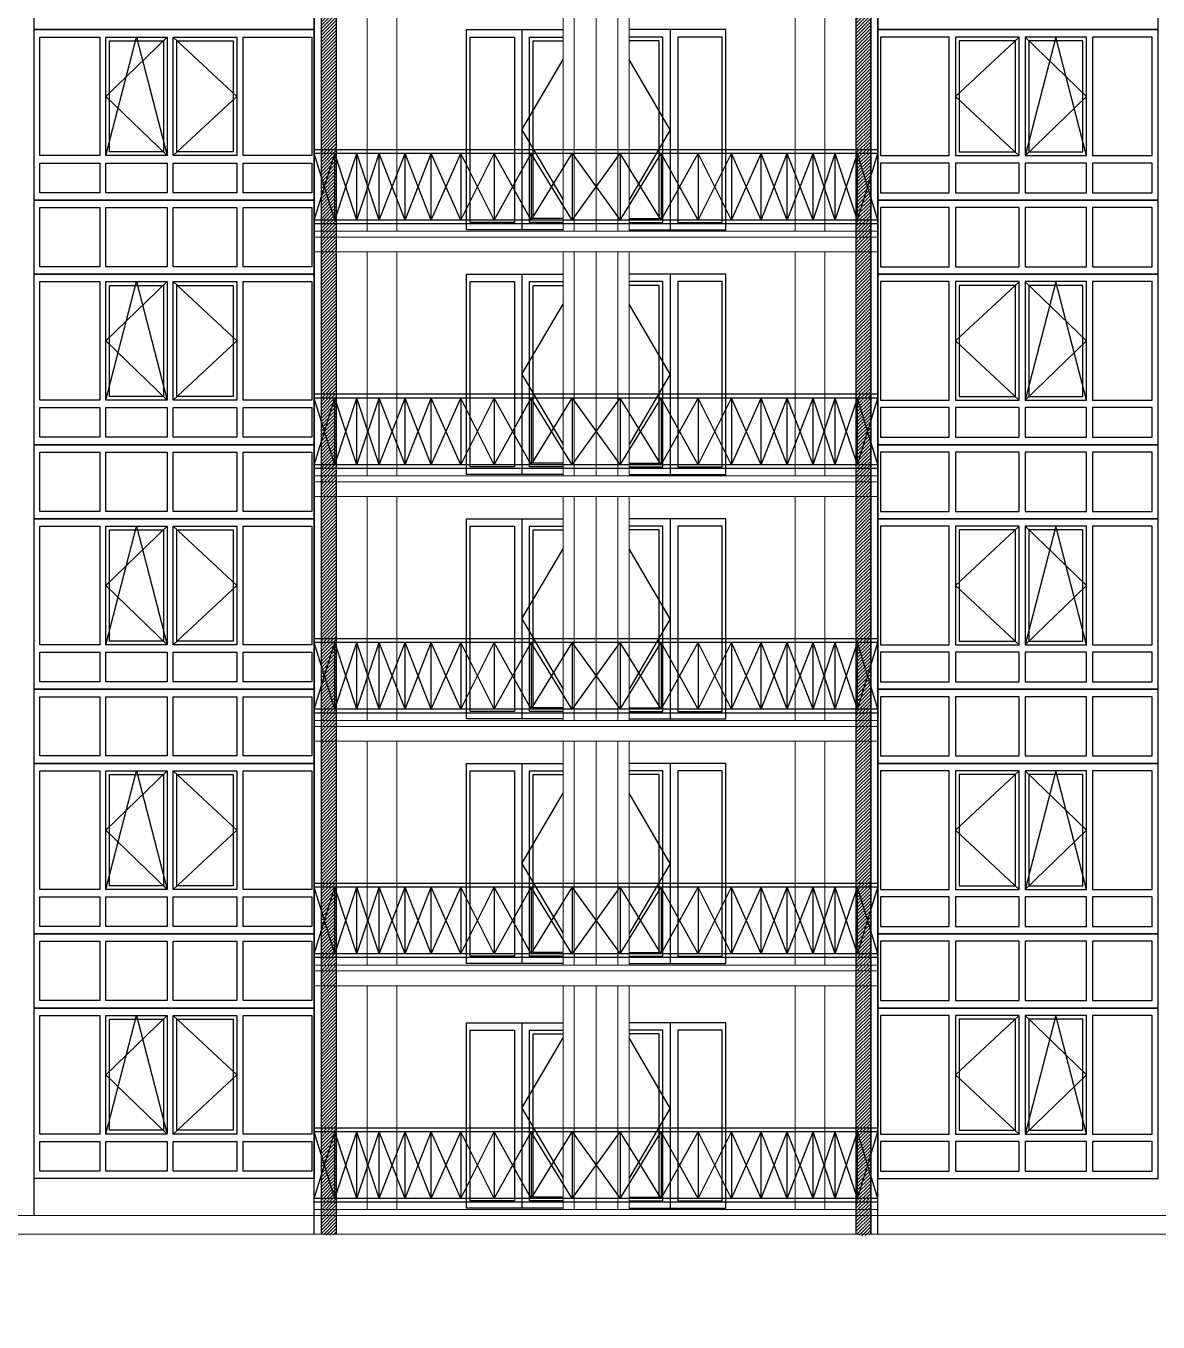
# Model space of a CAD drawing. Header units: inches. Extents: x -634 to 3638, y -6930911 to 5552.
# Drawn here: x 1450.12 to 1466.06, y 3473.35 to 3491.61 of the extents above; entities that cross this region are included whole.
import ezdxf

# ---------------------------------------------------------------- set-up
doc = ezdxf.new("R2010")
doc.units = ezdxf.units.IN
doc.header["$MEASUREMENT"] = 0
doc.linetypes.add('DASHED2', pattern=[9.525, 6.35, -3.175])
doc.layers.add('ELEV', color=134, linetype='Continuous', lineweight=18)
doc.layers.add('WALL_1', color=11, linetype='Continuous', lineweight=15)
for name, color, linetype in [('OGRAJDENIYE', 255, 'Continuous'), ('Okno', 150, 'Continuous'), ('WALL', 243, 'Continuous')]:
    doc.layers.add(name, color=color, linetype=linetype)
pattern_1 = [(45, (1262.311104, 3366.587935), (-0.02343928418428, 0.02343928418428), [])]

msp = doc.modelspace()

# ---------------------------------------------------------------- hatches: boundary and pattern name
at = {"layer": 'ELEV', "linetype": 'Continuous'}
h = msp.add_hatch(dxfattribs=at)
h.set_pattern_fill('ANSI31', color=256, scale=0.01044, style=0)
h.set_pattern_definition(pattern_1)
edge = h.paths.add_edge_path()
edge.add_ellipse((1445.78234, 3471.96182), major_axis=(0, 6932302.83262), ratio=0.00000001506, start_angle=89.999976115149, end_angle=270.000023884851)
edge.add_line((1445.67794, 3474.85168), (1445.67794, 3528.48347))
edge.add_line((1445.67794, 3528.48347), (1445.88675, 3528.48347))
edge.add_line((1445.88675, 3528.48347), (1445.88675, 3474.85168))
h = msp.add_hatch(dxfattribs=at)
h.set_pattern_fill('ANSI31', color=256, scale=0.01044, style=0)
h.set_pattern_definition(pattern_1)
edge = h.paths.add_edge_path()
edge.add_ellipse((1454.38921, 3474.80478), major_axis=(0.27352, 0.00612), ratio=0.84659297, start_angle=246.050103, end_angle=290.92148)
edge.add_line((1454.28291, 3474.59067), (1454.28291, 3527.18085))
edge.add_line((1454.28291, 3527.18085), (1454.49172, 3527.18095))
edge.add_line((1454.49172, 3527.18095), (1454.49172, 3474.59067))
h = msp.add_hatch(dxfattribs=at)
h.set_pattern_fill('ANSI31', color=256, scale=0.01044, style=0)
h.set_pattern_definition(pattern_1)
edge = h.paths.add_edge_path()
edge.add_ellipse((1461.91572, 3474.87888), major_axis=(0.01055, 0.31162), ratio=0.87808775, start_angle=159.289199, end_angle=204.115432)
edge.add_line((1461.80908, 3474.59067), (1461.80908, 3527.18095))
edge.add_line((1461.80908, 3527.18095), (1462.01789, 3527.18085))
edge.add_line((1462.01789, 3527.18085), (1462.01789, 3474.59067))

# ---------------------------------------------------------------- linework, layer by layer
at = {"layer": 'ELEV', "linetype": 'Continuous', "const_width": 0.02088, "flags": 128}
for points in [[(1454.49172, 3527.38976), (1454.49172, 3474.59067)], [(1461.80908, 3527.38976), (1461.80908, 3474.59067)]]:
    msp.add_lwpolyline(points, dxfattribs=at)
at = {"layer": 'ELEV', "linetype": 'Continuous', "flags": 128}
for points in [[(1454.28291, 3527.18085, 0.02088, 0.02088, 0), (1454.28291, 3474.59067, 0.02088, 0.02088, 0)], [(1462.01789, 3527.18085, 0.02088, 0.02088, 0), (1462.01789, 3474.59067, 0.02088, 0.02088, 0)]]:
    msp.add_lwpolyline(points, format="xyseb", dxfattribs=at)
at = {"layer": 'OGRAJDENIYE', "color": 7, "linetype": 'Continuous'}
for p, q in [((1462.11802, 3489.86493), (1454.18281, 3489.86493)), ((1462.11802, 3489.81272), (1454.18281, 3489.81272)), ((1454.47019, 3488.87309), (1454.18281, 3489.81272)), ((1454.18281, 3488.87309), (1454.47019, 3489.81272)), ((1454.7834, 3488.87309), (1454.47019, 3489.81272)), ((1454.47019, 3488.87309), (1454.7834, 3489.81272)), ((1454.47019, 3488.87309), (1454.47019, 3489.81272)), ((1455.09661, 3488.87309), (1454.7834, 3489.81272)), ((1454.7834, 3488.87309), (1455.09661, 3489.81272)), ((1454.7834, 3488.87309), (1454.7834, 3489.81272)), ((1455.46203, 3488.87309), (1455.09661, 3489.81272)), ((1455.09661, 3488.87309), (1455.46203, 3489.81272)), ((1455.09661, 3488.87309), (1455.09661, 3489.81272)), ((1455.82744, 3488.87309), (1455.46203, 3489.81272)), ((1455.46203, 3488.87309), (1455.82744, 3489.81272)), ((1455.46203, 3488.87309), (1455.46203, 3489.81272)), ((1456.24505, 3488.87309), (1455.82744, 3489.81272)), ((1455.82744, 3488.87309), (1456.24505, 3489.81272)), ((1455.82744, 3488.87309), (1455.82744, 3489.81272)), ((1456.71487, 3488.87309), (1456.24505, 3489.81272)), ((1456.24505, 3488.87309), (1456.71487, 3489.81272)), ((1456.24505, 3489.81272), (1456.24505, 3488.87309)), ((1457.23689, 3488.87309), (1456.71487, 3489.81272)), ((1456.71487, 3488.87309), (1457.23689, 3489.81272)), ((1456.71487, 3489.81272), (1456.71487, 3488.87309)), ((1457.23689, 3489.81272), (1457.23689, 3488.87309)), ((1457.81111, 3488.871), (1457.23689, 3489.81272)), ((1457.23689, 3488.87309), (1457.81111, 3489.81064)), ((1457.81111, 3488.871), (1458.48973, 3489.81272)), ((1457.81111, 3489.81064), (1457.81111, 3488.871)), ((1457.81111, 3489.81064), (1458.48973, 3488.87309)), ((1459.06395, 3488.87309), (1458.48973, 3489.81272)), ((1458.48973, 3488.87309), (1459.06395, 3489.81272)), ((1458.48973, 3489.81272), (1458.48973, 3488.87309)), ((1459.06395, 3489.81272), (1459.06395, 3488.87309)), ((1459.06395, 3488.87309), (1459.58597, 3489.81272)), ((1459.58597, 3488.87309), (1459.06395, 3489.81272)), ((1459.58597, 3489.81272), (1459.58597, 3488.87309)), ((1459.58597, 3488.87309), (1460.05579, 3489.81272)), ((1460.05579, 3488.87309), (1459.58597, 3489.81272)), ((1460.05579, 3488.87309), (1460.4734, 3489.81272)), ((1460.4734, 3488.87309), (1460.05579, 3489.81272)), ((1460.05579, 3489.81272), (1460.05579, 3488.87309)), ((1460.4734, 3488.87309), (1460.4734, 3489.81272)), ((1460.4734, 3488.87309), (1460.83881, 3489.81272)), ((1460.83881, 3488.87309), (1460.4734, 3489.81272)), ((1460.83881, 3488.87309), (1460.83881, 3489.81272)), ((1460.83881, 3488.87309), (1461.20423, 3489.81272)), ((1461.20423, 3488.87309), (1460.83881, 3489.81272)), ((1461.20423, 3488.87309), (1461.20423, 3489.81272)), ((1461.20423, 3488.87309), (1461.51744, 3489.81272)), ((1461.51744, 3488.87309), (1461.20423, 3489.81272)), ((1461.51744, 3488.87309), (1461.51744, 3489.81272)), ((1461.51744, 3488.87309), (1461.83065, 3489.81272)), ((1461.83065, 3488.87309), (1461.51744, 3489.81272)), ((1461.83065, 3488.87309), (1461.83065, 3489.81272)), ((1461.83065, 3488.87309), (1462.11802, 3489.81272)), ((1462.11802, 3488.87309), (1461.83065, 3489.81272)), ((1462.11802, 3488.87309), (1454.18281, 3488.87309)), ((1462.11802, 3488.82089), (1454.18281, 3488.82089)), ((1462.11802, 3486.41961), (1454.18281, 3486.41961)), ((1462.11802, 3486.3674), (1454.18281, 3486.3674)), ((1454.47019, 3485.42777), (1454.18281, 3486.3674)), ((1454.18281, 3485.42777), (1454.47019, 3486.3674)), ((1454.7834, 3485.42777), (1454.47019, 3486.3674)), ((1454.47019, 3485.42777), (1454.7834, 3486.3674)), ((1454.47019, 3485.42777), (1454.47019, 3486.3674)), ((1455.09661, 3485.42777), (1454.7834, 3486.3674)), ((1454.7834, 3485.42777), (1455.09661, 3486.3674)), ((1454.7834, 3485.42777), (1454.7834, 3486.3674)), ((1455.46203, 3485.42777), (1455.09661, 3486.3674)), ((1455.09661, 3485.42777), (1455.46203, 3486.3674)), ((1455.09661, 3485.42777), (1455.09661, 3486.3674)), ((1455.82744, 3485.42777), (1455.46203, 3486.3674)), ((1455.46203, 3485.42777), (1455.82744, 3486.3674)), ((1455.46203, 3485.42777), (1455.46203, 3486.3674)), ((1456.24505, 3485.42777), (1455.82744, 3486.3674)), ((1455.82744, 3485.42777), (1456.24505, 3486.3674)), ((1455.82744, 3485.42777), (1455.82744, 3486.3674)), ((1456.71487, 3485.42777), (1456.24505, 3486.3674)), ((1456.24505, 3485.42777), (1456.71487, 3486.3674)), ((1456.24505, 3486.3674), (1456.24505, 3485.42777)), ((1457.23689, 3485.42777), (1456.71487, 3486.3674)), ((1456.71487, 3485.42777), (1457.23689, 3486.3674)), ((1456.71487, 3486.3674), (1456.71487, 3485.42777)), ((1457.23689, 3486.3674), (1457.23689, 3485.42777)), ((1457.81111, 3485.42568), (1457.23689, 3486.3674)), ((1457.23689, 3485.42777), (1457.81111, 3486.36532)), ((1457.81111, 3485.42568), (1458.48973, 3486.3674)), ((1457.81111, 3486.36532), (1457.81111, 3485.42568)), ((1457.81111, 3486.36532), (1458.48973, 3485.42777)), ((1459.06395, 3485.42777), (1458.48973, 3486.3674)), ((1458.48973, 3485.42777), (1459.06395, 3486.3674)), ((1458.48973, 3486.3674), (1458.48973, 3485.42777)), ((1459.06395, 3486.3674), (1459.06395, 3485.42777)), ((1459.06395, 3485.42777), (1459.58597, 3486.3674)), ((1459.58597, 3485.42777), (1459.06395, 3486.3674)), ((1459.58597, 3486.3674), (1459.58597, 3485.42777)), ((1459.58597, 3485.42777), (1460.05579, 3486.3674)), ((1460.05579, 3485.42777), (1459.58597, 3486.3674)), ((1460.05579, 3485.42777), (1460.4734, 3486.3674)), ((1460.4734, 3485.42777), (1460.05579, 3486.3674)), ((1460.05579, 3486.3674), (1460.05579, 3485.42777)), ((1460.4734, 3485.42777), (1460.4734, 3486.3674)), ((1460.4734, 3485.42777), (1460.83881, 3486.3674)), ((1460.83881, 3485.42777), (1460.4734, 3486.3674)), ((1460.83881, 3485.42777), (1460.83881, 3486.3674)), ((1460.83881, 3485.42777), (1461.20423, 3486.3674)), ((1461.20423, 3485.42777), (1460.83881, 3486.3674)), ((1461.20423, 3485.42777), (1461.20423, 3486.3674)), ((1461.20423, 3485.42777), (1461.51744, 3486.3674)), ((1461.51744, 3485.42777), (1461.20423, 3486.3674)), ((1461.51744, 3485.42777), (1461.51744, 3486.3674)), ((1461.51744, 3485.42777), (1461.83065, 3486.3674)), ((1461.83065, 3485.42777), (1461.51744, 3486.3674)), ((1461.83065, 3485.42777), (1461.83065, 3486.3674)), ((1461.83065, 3485.42777), (1462.11802, 3486.3674)), ((1462.11802, 3485.42777), (1461.83065, 3486.3674)), ((1462.11802, 3485.42777), (1454.18281, 3485.42777)), ((1462.11802, 3485.37557), (1454.18281, 3485.37557)), ((1462.11802, 3482.97429), (1454.18281, 3482.97429)), ((1462.11802, 3482.92208), (1454.18281, 3482.92208)), ((1454.47019, 3481.98245), (1454.18281, 3482.92208)), ((1454.18281, 3481.98245), (1454.47019, 3482.92208)), ((1454.7834, 3481.98245), (1454.47019, 3482.92208)), ((1454.47019, 3481.98245), (1454.7834, 3482.92208)), ((1454.47019, 3481.98245), (1454.47019, 3482.92208)), ((1455.09661, 3481.98245), (1454.7834, 3482.92208)), ((1454.7834, 3481.98245), (1455.09661, 3482.92208)), ((1454.7834, 3481.98245), (1454.7834, 3482.92208)), ((1455.46203, 3481.98245), (1455.09661, 3482.92208)), ((1455.09661, 3481.98245), (1455.46203, 3482.92208)), ((1455.09661, 3481.98245), (1455.09661, 3482.92208)), ((1455.82744, 3481.98245), (1455.46203, 3482.92208)), ((1455.46203, 3481.98245), (1455.82744, 3482.92208)), ((1455.46203, 3481.98245), (1455.46203, 3482.92208)), ((1456.24505, 3481.98245), (1455.82744, 3482.92208)), ((1455.82744, 3481.98245), (1456.24505, 3482.92208)), ((1455.82744, 3481.98245), (1455.82744, 3482.92208)), ((1456.71487, 3481.98245), (1456.24505, 3482.92208)), ((1456.24505, 3481.98245), (1456.71487, 3482.92208)), ((1456.24505, 3482.92208), (1456.24505, 3481.98245)), ((1457.23689, 3481.98245), (1456.71487, 3482.92208)), ((1456.71487, 3481.98245), (1457.23689, 3482.92208)), ((1456.71487, 3482.92208), (1456.71487, 3481.98245)), ((1457.23689, 3482.92208), (1457.23689, 3481.98245)), ((1457.81111, 3481.98036), (1457.23689, 3482.92208)), ((1457.23689, 3481.98245), (1457.81111, 3482.92)), ((1457.81111, 3481.98036), (1458.48973, 3482.92208)), ((1457.81111, 3482.92), (1457.81111, 3481.98036)), ((1457.81111, 3482.92), (1458.48973, 3481.98245)), ((1459.06395, 3481.98245), (1458.48973, 3482.92208)), ((1458.48973, 3481.98245), (1459.06395, 3482.92208)), ((1458.48973, 3482.92208), (1458.48973, 3481.98245)), ((1459.06395, 3482.92208), (1459.06395, 3481.98245)), ((1459.06395, 3481.98245), (1459.58597, 3482.92208)), ((1459.58597, 3481.98245), (1459.06395, 3482.92208)), ((1459.58597, 3482.92208), (1459.58597, 3481.98245)), ((1459.58597, 3481.98245), (1460.05579, 3482.92208)), ((1460.05579, 3481.98245), (1459.58597, 3482.92208)), ((1460.05579, 3481.98245), (1460.4734, 3482.92208)), ((1460.4734, 3481.98245), (1460.05579, 3482.92208)), ((1460.05579, 3482.92208), (1460.05579, 3481.98245)), ((1460.4734, 3481.98245), (1460.4734, 3482.92208)), ((1460.4734, 3481.98245), (1460.83881, 3482.92208)), ((1460.83881, 3481.98245), (1460.4734, 3482.92208)), ((1460.83881, 3481.98245), (1460.83881, 3482.92208)), ((1460.83881, 3481.98245), (1461.20423, 3482.92208)), ((1461.20423, 3481.98245), (1460.83881, 3482.92208)), ((1461.20423, 3481.98245), (1461.20423, 3482.92208)), ((1461.20423, 3481.98245), (1461.51744, 3482.92208)), ((1461.51744, 3481.98245), (1461.20423, 3482.92208)), ((1461.51744, 3481.98245), (1461.51744, 3482.92208)), ((1461.51744, 3481.98245), (1461.83065, 3482.92208)), ((1461.83065, 3481.98245), (1461.51744, 3482.92208)), ((1461.83065, 3481.98245), (1461.83065, 3482.92208)), ((1461.83065, 3481.98245), (1462.11802, 3482.92208)), ((1462.11802, 3481.98245), (1461.83065, 3482.92208)), ((1462.11802, 3481.98245), (1454.18281, 3481.98245)), ((1462.11802, 3481.93025), (1454.18281, 3481.93025)), ((1462.11802, 3479.52897), (1454.18281, 3479.52897)), ((1462.11802, 3479.47676), (1454.18281, 3479.47676)), ((1454.47019, 3478.53713), (1454.18281, 3479.47676)), ((1454.18281, 3478.53713), (1454.47019, 3479.47676)), ((1454.7834, 3478.53713), (1454.47019, 3479.47676)), ((1454.47019, 3478.53713), (1454.7834, 3479.47676)), ((1454.47019, 3478.53713), (1454.47019, 3479.47676)), ((1455.09661, 3478.53713), (1454.7834, 3479.47676)), ((1454.7834, 3478.53713), (1455.09661, 3479.47676)), ((1454.7834, 3478.53713), (1454.7834, 3479.47676)), ((1455.46203, 3478.53713), (1455.09661, 3479.47676)), ((1455.09661, 3478.53713), (1455.46203, 3479.47676)), ((1455.09661, 3478.53713), (1455.09661, 3479.47676)), ((1455.82744, 3478.53713), (1455.46203, 3479.47676)), ((1455.46203, 3478.53713), (1455.82744, 3479.47676)), ((1455.46203, 3478.53713), (1455.46203, 3479.47676)), ((1456.24505, 3478.53713), (1455.82744, 3479.47676)), ((1455.82744, 3478.53713), (1456.24505, 3479.47676)), ((1455.82744, 3478.53713), (1455.82744, 3479.47676)), ((1456.71487, 3478.53713), (1456.24505, 3479.47676)), ((1456.24505, 3478.53713), (1456.71487, 3479.47676)), ((1456.24505, 3479.47676), (1456.24505, 3478.53713)), ((1457.23689, 3478.53713), (1456.71487, 3479.47676)), ((1456.71487, 3478.53713), (1457.23689, 3479.47676)), ((1456.71487, 3479.47676), (1456.71487, 3478.53713)), ((1457.23689, 3479.47676), (1457.23689, 3478.53713)), ((1457.81111, 3478.53504), (1457.23689, 3479.47676)), ((1457.23689, 3478.53713), (1457.81111, 3479.47468)), ((1457.81111, 3478.53504), (1458.48973, 3479.47676)), ((1457.81111, 3479.47468), (1457.81111, 3478.53504)), ((1457.81111, 3479.47468), (1458.48973, 3478.53713)), ((1459.06395, 3478.53713), (1458.48973, 3479.47676)), ((1458.48973, 3478.53713), (1459.06395, 3479.47676)), ((1458.48973, 3479.47676), (1458.48973, 3478.53713)), ((1459.06395, 3479.47676), (1459.06395, 3478.53713)), ((1459.06395, 3478.53713), (1459.58597, 3479.47676)), ((1459.58597, 3478.53713), (1459.06395, 3479.47676)), ((1459.58597, 3479.47676), (1459.58597, 3478.53713)), ((1459.58597, 3478.53713), (1460.05579, 3479.47676)), ((1460.05579, 3478.53713), (1459.58597, 3479.47676)), ((1460.05579, 3478.53713), (1460.4734, 3479.47676)), ((1460.4734, 3478.53713), (1460.05579, 3479.47676)), ((1460.05579, 3479.47676), (1460.05579, 3478.53713)), ((1460.4734, 3478.53713), (1460.4734, 3479.47676)), ((1460.4734, 3478.53713), (1460.83881, 3479.47676)), ((1460.83881, 3478.53713), (1460.4734, 3479.47676)), ((1460.83881, 3478.53713), (1460.83881, 3479.47676)), ((1460.83881, 3478.53713), (1461.20423, 3479.47676)), ((1461.20423, 3478.53713), (1460.83881, 3479.47676)), ((1461.20423, 3478.53713), (1461.20423, 3479.47676)), ((1461.20423, 3478.53713), (1461.51744, 3479.47676)), ((1461.51744, 3478.53713), (1461.20423, 3479.47676)), ((1461.51744, 3478.53713), (1461.51744, 3479.47676)), ((1461.51744, 3478.53713), (1461.83065, 3479.47676)), ((1461.83065, 3478.53713), (1461.51744, 3479.47676)), ((1461.83065, 3478.53713), (1461.83065, 3479.47676)), ((1461.83065, 3478.53713), (1462.11802, 3479.47676)), ((1462.11802, 3478.53713), (1461.83065, 3479.47676)), ((1462.11802, 3478.53713), (1454.18281, 3478.53713)), ((1462.11802, 3478.48493), (1454.18281, 3478.48493)), ((1462.11802, 3476.08365), (1454.18281, 3476.08365)), ((1462.11802, 3476.03144), (1454.18281, 3476.03144)), ((1454.47019, 3475.09181), (1454.18281, 3476.03144)), ((1454.18281, 3475.09181), (1454.47019, 3476.03144)), ((1454.7834, 3475.09181), (1454.47019, 3476.03144)), ((1454.47019, 3475.09181), (1454.7834, 3476.03144)), ((1454.47019, 3475.09181), (1454.47019, 3476.03144)), ((1455.09661, 3475.09181), (1454.7834, 3476.03144)), ((1454.7834, 3475.09181), (1455.09661, 3476.03144)), ((1454.7834, 3475.09181), (1454.7834, 3476.03144)), ((1455.46203, 3475.09181), (1455.09661, 3476.03144)), ((1455.09661, 3475.09181), (1455.46203, 3476.03144)), ((1455.09661, 3475.09181), (1455.09661, 3476.03144)), ((1455.82744, 3475.09181), (1455.46203, 3476.03144)), ((1455.46203, 3475.09181), (1455.82744, 3476.03144)), ((1455.46203, 3475.09181), (1455.46203, 3476.03144)), ((1456.24505, 3475.09181), (1455.82744, 3476.03144)), ((1455.82744, 3475.09181), (1456.24505, 3476.03144)), ((1455.82744, 3475.09181), (1455.82744, 3476.03144)), ((1456.71487, 3475.09181), (1456.24505, 3476.03144)), ((1456.24505, 3475.09181), (1456.71487, 3476.03144)), ((1456.24505, 3476.03144), (1456.24505, 3475.09181)), ((1457.23689, 3475.09181), (1456.71487, 3476.03144)), ((1456.71487, 3475.09181), (1457.23689, 3476.03144)), ((1456.71487, 3476.03144), (1456.71487, 3475.09181)), ((1457.23689, 3476.03144), (1457.23689, 3475.09181)), ((1457.81111, 3475.08972), (1457.23689, 3476.03144)), ((1457.23689, 3475.09181), (1457.81111, 3476.02936)), ((1457.81111, 3475.08972), (1458.48973, 3476.03144)), ((1457.81111, 3476.02936), (1457.81111, 3475.08972)), ((1457.81111, 3476.02936), (1458.48973, 3475.09181)), ((1459.06395, 3475.09181), (1458.48973, 3476.03144)), ((1458.48973, 3475.09181), (1459.06395, 3476.03144)), ((1458.48973, 3476.03144), (1458.48973, 3475.09181)), ((1459.06395, 3476.03144), (1459.06395, 3475.09181)), ((1459.06395, 3475.09181), (1459.58597, 3476.03144)), ((1459.58597, 3475.09181), (1459.06395, 3476.03144)), ((1459.58597, 3476.03144), (1459.58597, 3475.09181)), ((1459.58597, 3475.09181), (1460.05579, 3476.03144)), ((1460.05579, 3475.09181), (1459.58597, 3476.03144)), ((1460.05579, 3475.09181), (1460.4734, 3476.03144)), ((1460.4734, 3475.09181), (1460.05579, 3476.03144)), ((1460.05579, 3476.03144), (1460.05579, 3475.09181)), ((1460.4734, 3475.09181), (1460.4734, 3476.03144)), ((1460.4734, 3475.09181), (1460.83881, 3476.03144)), ((1460.83881, 3475.09181), (1460.4734, 3476.03144)), ((1460.83881, 3475.09181), (1460.83881, 3476.03144)), ((1460.83881, 3475.09181), (1461.20423, 3476.03144)), ((1461.20423, 3475.09181), (1460.83881, 3476.03144)), ((1461.20423, 3475.09181), (1461.20423, 3476.03144)), ((1461.20423, 3475.09181), (1461.51744, 3476.03144)), ((1461.51744, 3475.09181), (1461.20423, 3476.03144)), ((1461.51744, 3475.09181), (1461.51744, 3476.03144)), ((1461.51744, 3475.09181), (1461.83065, 3476.03144)), ((1461.83065, 3475.09181), (1461.51744, 3476.03144)), ((1461.83065, 3475.09181), (1461.83065, 3476.03144)), ((1461.83065, 3475.09181), (1462.11802, 3476.03144)), ((1462.11802, 3475.09181), (1461.83065, 3476.03144)), ((1462.11802, 3475.09181), (1454.18281, 3475.09181)), ((1462.11802, 3475.03961), (1454.18281, 3475.03961))]:
    msp.add_line(p, q, dxfattribs=at)
at = {"layer": 'Okno', "color": 7, "linetype": 'DASHED2', "ltscale": 0.4}
for p, q in [((1452.10985, 3491.45186), (1451.24598, 3490.61663)), ((1451.24598, 3489.7814), (1451.67791, 3491.45186)), ((1451.67791, 3491.45186), (1452.10985, 3489.7814)), ((1452.19591, 3491.45186), (1453.09033, 3490.61663)), ((1464.1049, 3491.45124), (1463.21039, 3490.6161)), ((1464.62289, 3491.45118), (1464.19078, 3489.78077)), ((1464.19095, 3491.45123), (1465.05474, 3490.61591)), ((1465.05465, 3489.78068), (1464.62289, 3491.45118)), ((1457.1063, 3490.14682), (1457.68708, 3491.13541)), ((1459.19437, 3490.14671), (1458.61369, 3491.13536)), ((1451.24598, 3490.61663), (1452.10985, 3489.7814)), ((1453.09033, 3490.61663), (1452.19591, 3489.7814)), ((1463.21039, 3490.6161), (1464.10472, 3489.78078)), ((1465.05474, 3490.61591), (1464.19078, 3489.78077)), ((1457.1063, 3490.14682), (1457.68708, 3489.15822)), ((1459.19437, 3490.14671), (1458.61348, 3489.15817)), ((1452.10985, 3488.00654), (1451.24598, 3487.17131)), ((1451.24598, 3486.33608), (1451.67791, 3488.00654)), ((1451.67791, 3488.00654), (1452.10985, 3486.33608)), ((1452.19591, 3488.00654), (1453.09033, 3487.17131)), ((1464.1049, 3488.00592), (1463.21039, 3487.17078)), ((1464.62289, 3488.00586), (1464.19078, 3486.33545)), ((1464.19095, 3488.00591), (1465.05474, 3487.17059)), ((1465.05465, 3486.33536), (1464.62289, 3488.00586)), ((1457.1063, 3486.7015), (1457.68708, 3487.69009)), ((1459.19437, 3486.70139), (1458.61369, 3487.69004)), ((1451.24598, 3487.17131), (1452.10985, 3486.33608)), ((1453.09033, 3487.17131), (1452.19591, 3486.33608)), ((1463.21039, 3487.17078), (1464.10472, 3486.33546)), ((1465.05474, 3487.17059), (1464.19078, 3486.33545)), ((1457.1063, 3486.7015), (1457.68708, 3485.7129)), ((1459.19437, 3486.70139), (1458.61348, 3485.71285)), ((1452.10985, 3484.56122), (1451.24598, 3483.72599)), ((1451.24598, 3482.89076), (1451.67791, 3484.56122)), ((1451.67791, 3484.56122), (1452.10985, 3482.89076)), ((1452.19591, 3484.56122), (1453.09033, 3483.72599)), ((1464.1049, 3484.5606), (1463.21039, 3483.72546)), ((1464.62289, 3484.56054), (1464.19078, 3482.89013)), ((1464.19095, 3484.56059), (1465.05474, 3483.72527)), ((1465.05465, 3482.89004), (1464.62289, 3484.56054)), ((1457.1063, 3483.25618), (1457.68708, 3484.24477)), ((1459.19437, 3483.25607), (1458.61369, 3484.24472)), ((1451.24598, 3483.72599), (1452.10985, 3482.89076)), ((1453.09033, 3483.72599), (1452.19591, 3482.89076)), ((1463.21039, 3483.72546), (1464.10472, 3482.89014)), ((1465.05474, 3483.72527), (1464.19078, 3482.89013)), ((1457.1063, 3483.25618), (1457.68708, 3482.26758)), ((1459.19437, 3483.25607), (1458.61348, 3482.26753)), ((1452.10985, 3481.1159), (1451.24598, 3480.28067)), ((1451.24598, 3479.44544), (1451.67791, 3481.1159)), ((1451.67791, 3481.1159), (1452.10985, 3479.44544)), ((1452.19591, 3481.1159), (1453.09033, 3480.28067)), ((1464.1049, 3481.11528), (1463.21039, 3480.28014)), ((1464.62289, 3481.11522), (1464.19078, 3479.44481)), ((1464.19095, 3481.11527), (1465.05474, 3480.27995)), ((1465.05465, 3479.44472), (1464.62289, 3481.11522)), ((1457.1063, 3479.81086), (1457.68708, 3480.79945)), ((1459.19437, 3479.81075), (1458.61369, 3480.7994)), ((1451.24598, 3480.28067), (1452.10985, 3479.44544)), ((1453.09033, 3480.28067), (1452.19591, 3479.44544)), ((1463.21039, 3480.28014), (1464.10472, 3479.44482)), ((1465.05474, 3480.27995), (1464.19078, 3479.44481)), ((1457.1063, 3479.81086), (1457.68708, 3478.82226)), ((1459.19437, 3479.81075), (1458.61348, 3478.82221)), ((1452.10985, 3477.67058), (1451.24598, 3476.83535)), ((1451.24598, 3476.00012), (1451.67791, 3477.67058)), ((1451.67791, 3477.67058), (1452.10985, 3476.00012)), ((1452.19591, 3477.67058), (1453.09033, 3476.83535)), ((1464.1049, 3477.66996), (1463.21039, 3476.83482)), ((1464.62289, 3477.6699), (1464.19078, 3475.99949)), ((1464.19095, 3477.66995), (1465.05474, 3476.83463)), ((1465.05465, 3475.9994), (1464.62289, 3477.6699)), ((1457.1063, 3476.36554), (1457.68708, 3477.35413)), ((1459.19437, 3476.36543), (1458.61369, 3477.35408)), ((1451.24598, 3476.83535), (1452.10985, 3476.00012)), ((1453.09033, 3476.83535), (1452.19591, 3476.00012)), ((1463.21039, 3476.83482), (1464.10472, 3475.9995)), ((1465.05474, 3476.83463), (1464.19078, 3475.99949)), ((1457.1063, 3476.36554), (1457.68708, 3475.37694)), ((1459.19437, 3476.36543), (1458.61348, 3475.37689))]:
    msp.add_line(p, q, dxfattribs=at)
at = {"layer": 'Okno', "color": 7}
for p, q in [((1457.10627, 3491.55626), (1457.10633, 3488.73737)), ((1459.19457, 3491.55626), (1459.19451, 3488.73737)), ((1457.10627, 3488.11094), (1457.10632, 3485.29205)), ((1459.19457, 3488.11094), (1459.19451, 3485.29205)), ((1457.10627, 3484.66562), (1457.10633, 3481.84673)), ((1459.19457, 3484.66562), (1459.19451, 3481.84673)), ((1457.10627, 3481.22031), (1457.10633, 3478.40141)), ((1459.19457, 3481.22031), (1459.19451, 3478.40141)), ((1457.10627, 3477.56618), (1457.10632, 3474.95609)), ((1459.19457, 3477.56618), (1459.19451, 3474.95609))]:
    msp.add_line(p, q, dxfattribs=at)
for points in [[(1450.23855, 3492.6003), (1454.18281, 3492.6003), (1454.18281, 3491.55626), (1450.23855, 3491.55626)], [(1466.06229, 3492.6003), (1462.11802, 3492.6003), (1462.11802, 3491.55626), (1466.06229, 3491.55626)], [(1450.23855, 3491.55626), (1454.18281, 3491.55626), (1454.18281, 3489.15498), (1450.23855, 3489.15498)], [(1450.32031, 3491.45186), (1451.16301, 3491.45186), (1451.16301, 3489.7814), (1450.32031, 3489.7814)], [(1451.24598, 3491.45186), (1452.10985, 3491.45186), (1452.10985, 3489.7814), (1451.24598, 3489.7814)], [(1451.29818, 3491.39966), (1452.05765, 3491.39966), (1452.05765, 3489.8336), (1451.29818, 3489.8336), (1451.29818, 3491.39966)], [(1452.19591, 3491.45186), (1453.09033, 3491.45186), (1453.09033, 3489.7814), (1452.19591, 3489.7814)], [(1452.24811, 3491.39966), (1453.03813, 3491.39966), (1453.03813, 3489.8336), (1452.24811, 3489.8336), (1452.24811, 3491.39966)], [(1453.17915, 3491.45186), (1454.14793, 3491.45186), (1454.14793, 3489.7814), (1453.17915, 3489.7814)], [(1456.3755, 3491.45186), (1457.00187, 3491.45186), (1457.00187, 3488.84177), (1456.3755, 3488.84177), (1456.3755, 3491.45186)], [(1459.92534, 3491.45186), (1459.29897, 3491.45186), (1459.29897, 3488.84177), (1459.92534, 3488.84177), (1459.92534, 3491.45186)], [(1466.06229, 3491.55626), (1462.11802, 3491.55626), (1462.11802, 3489.15498), (1466.06229, 3489.15498)], [(1463.12169, 3491.45186), (1462.15291, 3491.45186), (1462.15291, 3489.7814), (1463.12169, 3489.7814)], [(1464.10493, 3491.45186), (1463.21051, 3491.45186), (1463.21051, 3489.7814), (1464.10493, 3489.7814)], [(1464.05273, 3491.39966), (1463.26271, 3491.39966), (1463.26271, 3489.8336), (1464.05273, 3489.8336), (1464.05273, 3491.39966)], [(1465.05486, 3491.45186), (1464.19099, 3491.45186), (1464.19099, 3489.7814), (1465.05486, 3489.7814)], [(1465.00266, 3491.39966), (1464.24319, 3491.39966), (1464.24319, 3489.8336), (1465.00266, 3489.8336), (1465.00266, 3491.39966)], [(1465.98053, 3491.45186), (1465.13783, 3491.45186), (1465.13783, 3489.7814), (1465.98053, 3489.7814)], [(1450.32031, 3489.677), (1451.16301, 3489.677), (1451.16301, 3489.25938), (1450.32031, 3489.25938)], [(1451.24598, 3489.677), (1452.10985, 3489.677), (1452.10985, 3489.25938), (1451.24598, 3489.25938)], [(1452.19591, 3489.677), (1453.09033, 3489.677), (1453.09033, 3489.25938), (1452.19591, 3489.25938)], [(1453.17915, 3489.677), (1454.14793, 3489.677), (1454.14793, 3489.25938), (1453.17915, 3489.25938)], [(1463.12169, 3489.677), (1462.15291, 3489.677), (1462.15291, 3489.25938), (1463.12169, 3489.25938)], [(1464.10493, 3489.677), (1463.21051, 3489.677), (1463.21051, 3489.25938), (1464.10493, 3489.25938)], [(1465.05486, 3489.677), (1464.19099, 3489.677), (1464.19099, 3489.25938), (1465.05486, 3489.25938)], [(1465.98053, 3489.677), (1465.13783, 3489.677), (1465.13783, 3489.25938), (1465.98053, 3489.25938)], [(1450.23855, 3489.15498), (1454.18281, 3489.15498), (1454.18281, 3488.11094), (1450.23855, 3488.11094)], [(1450.32031, 3489.05058), (1451.16301, 3489.05058), (1451.16301, 3488.21535), (1450.32031, 3488.21535)], [(1451.24598, 3489.05058), (1452.10985, 3489.05058), (1452.10985, 3488.21535), (1451.24598, 3488.21535)], [(1452.19591, 3489.05058), (1453.09033, 3489.05058), (1453.09033, 3488.21535), (1452.19591, 3488.21535)], [(1453.17915, 3489.05058), (1454.14793, 3489.05058), (1454.14793, 3488.21535), (1453.17915, 3488.21535)], [(1466.06229, 3489.15498), (1462.11802, 3489.15498), (1462.11802, 3488.11094), (1466.06229, 3488.11094)], [(1463.12169, 3489.05058), (1462.15291, 3489.05058), (1462.15291, 3488.21535), (1463.12169, 3488.21535)], [(1464.10493, 3489.05058), (1463.21051, 3489.05058), (1463.21051, 3488.21535), (1464.10493, 3488.21535)], [(1465.05486, 3489.05058), (1464.19099, 3489.05058), (1464.19099, 3488.21535), (1465.05486, 3488.21535)], [(1465.98053, 3489.05058), (1465.13783, 3489.05058), (1465.13783, 3488.21535), (1465.98053, 3488.21535)], [(1450.23855, 3488.11094), (1454.18281, 3488.11094), (1454.18281, 3485.70966), (1450.23855, 3485.70966)], [(1466.06229, 3488.11094), (1462.11802, 3488.11094), (1462.11802, 3485.70966), (1466.06229, 3485.70966)], [(1450.32031, 3488.00654), (1451.16301, 3488.00654), (1451.16301, 3486.33608), (1450.32031, 3486.33608)], [(1451.24598, 3488.00654), (1452.10985, 3488.00654), (1452.10985, 3486.33608), (1451.24598, 3486.33608)], [(1451.29818, 3487.95434), (1452.05765, 3487.95434), (1452.05765, 3486.38828), (1451.29818, 3486.38828), (1451.29818, 3487.95434)], [(1452.19591, 3488.00654), (1453.09033, 3488.00654), (1453.09033, 3486.33608), (1452.19591, 3486.33608)], [(1452.24811, 3487.95434), (1453.03813, 3487.95434), (1453.03813, 3486.38828), (1452.24811, 3486.38828), (1452.24811, 3487.95434)], [(1453.17915, 3488.00654), (1454.14793, 3488.00654), (1454.14793, 3486.33608), (1453.17915, 3486.33608)], [(1456.3755, 3488.00654), (1457.00187, 3488.00654), (1457.00187, 3485.39645), (1456.3755, 3485.39645), (1456.3755, 3488.00654)], [(1459.92534, 3488.00654), (1459.29897, 3488.00654), (1459.29897, 3485.39645), (1459.92534, 3485.39645), (1459.92534, 3488.00654)], [(1463.12169, 3488.00654), (1462.15291, 3488.00654), (1462.15291, 3486.33608), (1463.12169, 3486.33608)], [(1464.10493, 3488.00654), (1463.21051, 3488.00654), (1463.21051, 3486.33608), (1464.10493, 3486.33608)], [(1464.05273, 3487.95434), (1463.26271, 3487.95434), (1463.26271, 3486.38828), (1464.05273, 3486.38828), (1464.05273, 3487.95434)], [(1465.05486, 3488.00654), (1464.19099, 3488.00654), (1464.19099, 3486.33608), (1465.05486, 3486.33608)], [(1465.00266, 3487.95434), (1464.24319, 3487.95434), (1464.24319, 3486.38828), (1465.00266, 3486.38828), (1465.00266, 3487.95434)], [(1465.98053, 3488.00654), (1465.13783, 3488.00654), (1465.13783, 3486.33608), (1465.98053, 3486.33608)], [(1450.32031, 3486.23168), (1451.16301, 3486.23168), (1451.16301, 3485.81406), (1450.32031, 3485.81406)], [(1451.24598, 3486.23168), (1452.10985, 3486.23168), (1452.10985, 3485.81406), (1451.24598, 3485.81406)], [(1452.19591, 3486.23168), (1453.09033, 3486.23168), (1453.09033, 3485.81406), (1452.19591, 3485.81406)], [(1453.17915, 3486.23168), (1454.14793, 3486.23168), (1454.14793, 3485.81406), (1453.17915, 3485.81406)], [(1463.12169, 3486.23168), (1462.15291, 3486.23168), (1462.15291, 3485.81406), (1463.12169, 3485.81406)], [(1464.10493, 3486.23168), (1463.21051, 3486.23168), (1463.21051, 3485.81406), (1464.10493, 3485.81406)], [(1465.05486, 3486.23168), (1464.19099, 3486.23168), (1464.19099, 3485.81406), (1465.05486, 3485.81406)], [(1465.98053, 3486.23168), (1465.13783, 3486.23168), (1465.13783, 3485.81406), (1465.98053, 3485.81406)], [(1450.23855, 3485.70966), (1454.18281, 3485.70966), (1454.18281, 3484.66562), (1450.23855, 3484.66562)], [(1450.32031, 3485.60526), (1451.16301, 3485.60526), (1451.16301, 3484.77003), (1450.32031, 3484.77003)], [(1451.24598, 3485.60526), (1452.10985, 3485.60526), (1452.10985, 3484.77003), (1451.24598, 3484.77003)], [(1452.19591, 3485.60526), (1453.09033, 3485.60526), (1453.09033, 3484.77003), (1452.19591, 3484.77003)], [(1453.17915, 3485.60526), (1454.14793, 3485.60526), (1454.14793, 3484.77003), (1453.17915, 3484.77003)], [(1466.06229, 3485.70966), (1462.11802, 3485.70966), (1462.11802, 3484.66562), (1466.06229, 3484.66562)], [(1463.12169, 3485.60526), (1462.15291, 3485.60526), (1462.15291, 3484.77003), (1463.12169, 3484.77003)], [(1464.10493, 3485.60526), (1463.21051, 3485.60526), (1463.21051, 3484.77003), (1464.10493, 3484.77003)], [(1465.05486, 3485.60526), (1464.19099, 3485.60526), (1464.19099, 3484.77003), (1465.05486, 3484.77003)], [(1465.98053, 3485.60526), (1465.13783, 3485.60526), (1465.13783, 3484.77003), (1465.98053, 3484.77003)], [(1450.23855, 3484.66562), (1454.18281, 3484.66562), (1454.18281, 3482.26434), (1450.23855, 3482.26434)], [(1466.06229, 3484.66562), (1462.11802, 3484.66562), (1462.11802, 3482.26434), (1466.06229, 3482.26434)], [(1450.32031, 3484.56122), (1451.16301, 3484.56122), (1451.16301, 3482.89076), (1450.32031, 3482.89076)], [(1451.24598, 3484.56122), (1452.10985, 3484.56122), (1452.10985, 3482.89076), (1451.24598, 3482.89076)], [(1451.29818, 3484.50902), (1452.05765, 3484.50902), (1452.05765, 3482.94296), (1451.29818, 3482.94296), (1451.29818, 3484.50902)], [(1452.19591, 3484.56122), (1453.09033, 3484.56122), (1453.09033, 3482.89076), (1452.19591, 3482.89076)], [(1452.24811, 3484.50902), (1453.03813, 3484.50902), (1453.03813, 3482.94296), (1452.24811, 3482.94296), (1452.24811, 3484.50902)], [(1453.17915, 3484.56122), (1454.14793, 3484.56122), (1454.14793, 3482.89076), (1453.17915, 3482.89076)], [(1456.3755, 3484.56122), (1457.00187, 3484.56122), (1457.00187, 3481.95113), (1456.3755, 3481.95113), (1456.3755, 3484.56122)], [(1459.92534, 3484.56122), (1459.29897, 3484.56122), (1459.29897, 3481.95113), (1459.92534, 3481.95113), (1459.92534, 3484.56122)], [(1463.12169, 3484.56122), (1462.15291, 3484.56122), (1462.15291, 3482.89076), (1463.12169, 3482.89076)], [(1464.10493, 3484.56122), (1463.21051, 3484.56122), (1463.21051, 3482.89076), (1464.10493, 3482.89076)], [(1464.05273, 3484.50902), (1463.26271, 3484.50902), (1463.26271, 3482.94296), (1464.05273, 3482.94296), (1464.05273, 3484.50902)], [(1465.05486, 3484.56122), (1464.19099, 3484.56122), (1464.19099, 3482.89076), (1465.05486, 3482.89076)], [(1465.00266, 3484.50902), (1464.24319, 3484.50902), (1464.24319, 3482.94296), (1465.00266, 3482.94296), (1465.00266, 3484.50902)], [(1465.98053, 3484.56122), (1465.13783, 3484.56122), (1465.13783, 3482.89076), (1465.98053, 3482.89076)], [(1450.32031, 3482.78636), (1451.16301, 3482.78636), (1451.16301, 3482.36874), (1450.32031, 3482.36874)], [(1451.24598, 3482.78636), (1452.10985, 3482.78636), (1452.10985, 3482.36874), (1451.24598, 3482.36874)], [(1452.19591, 3482.78636), (1453.09033, 3482.78636), (1453.09033, 3482.36874), (1452.19591, 3482.36874)], [(1453.17915, 3482.78636), (1454.14793, 3482.78636), (1454.14793, 3482.36874), (1453.17915, 3482.36874)], [(1463.12169, 3482.78636), (1462.15291, 3482.78636), (1462.15291, 3482.36874), (1463.12169, 3482.36874)], [(1464.10493, 3482.78636), (1463.21051, 3482.78636), (1463.21051, 3482.36874), (1464.10493, 3482.36874)], [(1465.05486, 3482.78636), (1464.19099, 3482.78636), (1464.19099, 3482.36874), (1465.05486, 3482.36874)], [(1465.98053, 3482.78636), (1465.13783, 3482.78636), (1465.13783, 3482.36874), (1465.98053, 3482.36874)], [(1450.23855, 3482.26434), (1454.18281, 3482.26434), (1454.18281, 3481.22031), (1450.23855, 3481.22031)], [(1466.06229, 3482.26434), (1462.11802, 3482.26434), (1462.11802, 3481.22031), (1466.06229, 3481.22031)], [(1450.32031, 3482.15994), (1451.16301, 3482.15994), (1451.16301, 3481.32471), (1450.32031, 3481.32471)], [(1451.24598, 3482.15994), (1452.10985, 3482.15994), (1452.10985, 3481.32471), (1451.24598, 3481.32471)], [(1452.19591, 3482.15994), (1453.09033, 3482.15994), (1453.09033, 3481.32471), (1452.19591, 3481.32471)], [(1453.17915, 3482.15994), (1454.14793, 3482.15994), (1454.14793, 3481.32471), (1453.17915, 3481.32471)], [(1463.12169, 3482.15994), (1462.15291, 3482.15994), (1462.15291, 3481.32471), (1463.12169, 3481.32471)], [(1464.10493, 3482.15994), (1463.21051, 3482.15994), (1463.21051, 3481.32471), (1464.10493, 3481.32471)], [(1465.05486, 3482.15994), (1464.19099, 3482.15994), (1464.19099, 3481.32471), (1465.05486, 3481.32471)], [(1465.98053, 3482.15994), (1465.13783, 3482.15994), (1465.13783, 3481.32471), (1465.98053, 3481.32471)], [(1450.23855, 3481.22031), (1454.18281, 3481.22031), (1454.18281, 3478.81902), (1450.23855, 3478.81902)], [(1466.06229, 3481.22031), (1462.11802, 3481.22031), (1462.11802, 3478.81902), (1466.06229, 3478.81902)], [(1450.32031, 3481.1159), (1451.16301, 3481.1159), (1451.16301, 3479.44544), (1450.32031, 3479.44544)], [(1451.24598, 3481.1159), (1452.10985, 3481.1159), (1452.10985, 3479.44544), (1451.24598, 3479.44544)], [(1451.29818, 3481.0637), (1452.05765, 3481.0637), (1452.05765, 3479.49765), (1451.29818, 3479.49765), (1451.29818, 3481.0637)], [(1452.19591, 3481.1159), (1453.09033, 3481.1159), (1453.09033, 3479.44544), (1452.19591, 3479.44544)], [(1452.24811, 3481.0637), (1453.03813, 3481.0637), (1453.03813, 3479.49765), (1452.24811, 3479.49765), (1452.24811, 3481.0637)], [(1453.17915, 3481.1159), (1454.14793, 3481.1159), (1454.14793, 3479.44544), (1453.17915, 3479.44544)], [(1456.3755, 3481.1159), (1457.00187, 3481.1159), (1457.00187, 3478.50581), (1456.3755, 3478.50581), (1456.3755, 3481.1159)], [(1459.92534, 3481.1159), (1459.29897, 3481.1159), (1459.29897, 3478.50581), (1459.92534, 3478.50581), (1459.92534, 3481.1159)], [(1463.12169, 3481.1159), (1462.15291, 3481.1159), (1462.15291, 3479.44544), (1463.12169, 3479.44544)], [(1464.10493, 3481.1159), (1463.21051, 3481.1159), (1463.21051, 3479.44544), (1464.10493, 3479.44544)], [(1464.05273, 3481.0637), (1463.26271, 3481.0637), (1463.26271, 3479.49765), (1464.05273, 3479.49765), (1464.05273, 3481.0637)], [(1465.05486, 3481.1159), (1464.19099, 3481.1159), (1464.19099, 3479.44544), (1465.05486, 3479.44544)], [(1465.00266, 3481.0637), (1464.24319, 3481.0637), (1464.24319, 3479.49765), (1465.00266, 3479.49765), (1465.00266, 3481.0637)], [(1465.98053, 3481.1159), (1465.13783, 3481.1159), (1465.13783, 3479.44544), (1465.98053, 3479.44544)], [(1450.32031, 3479.34104), (1451.16301, 3479.34104), (1451.16301, 3478.92343), (1450.32031, 3478.92343)], [(1451.24598, 3479.34104), (1452.10985, 3479.34104), (1452.10985, 3478.92343), (1451.24598, 3478.92343)], [(1452.19591, 3479.34104), (1453.09033, 3479.34104), (1453.09033, 3478.92343), (1452.19591, 3478.92343)], [(1453.17915, 3479.34104), (1454.14793, 3479.34104), (1454.14793, 3478.92343), (1453.17915, 3478.92343)], [(1463.12169, 3479.34104), (1462.15291, 3479.34104), (1462.15291, 3478.92343), (1463.12169, 3478.92343)], [(1464.10493, 3479.34104), (1463.21051, 3479.34104), (1463.21051, 3478.92343), (1464.10493, 3478.92343)], [(1465.05486, 3479.34104), (1464.19099, 3479.34104), (1464.19099, 3478.92343), (1465.05486, 3478.92343)], [(1465.98053, 3479.34104), (1465.13783, 3479.34104), (1465.13783, 3478.92343), (1465.98053, 3478.92343)], [(1450.23855, 3478.81902), (1454.18281, 3478.81902), (1454.18281, 3477.77499), (1450.23855, 3477.77499)], [(1466.06229, 3478.81902), (1462.11802, 3478.81902), (1462.11802, 3477.77499), (1466.06229, 3477.77499)], [(1450.32031, 3478.71462), (1451.16301, 3478.71462), (1451.16301, 3477.87939), (1450.32031, 3477.87939)], [(1451.24598, 3478.71462), (1452.10985, 3478.71462), (1452.10985, 3477.87939), (1451.24598, 3477.87939)], [(1452.19591, 3478.71462), (1453.09033, 3478.71462), (1453.09033, 3477.87939), (1452.19591, 3477.87939)], [(1453.17915, 3478.71462), (1454.14793, 3478.71462), (1454.14793, 3477.87939), (1453.17915, 3477.87939)], [(1463.12169, 3478.71462), (1462.15291, 3478.71462), (1462.15291, 3477.87939), (1463.12169, 3477.87939)], [(1464.10493, 3478.71462), (1463.21051, 3478.71462), (1463.21051, 3477.87939), (1464.10493, 3477.87939)], [(1465.05486, 3478.71462), (1464.19099, 3478.71462), (1464.19099, 3477.87939), (1465.05486, 3477.87939)], [(1465.98053, 3478.71462), (1465.13783, 3478.71462), (1465.13783, 3477.87939), (1465.98053, 3477.87939)], [(1450.23855, 3477.77499), (1454.18281, 3477.77499), (1454.18281, 3475.3737), (1450.23855, 3475.3737)], [(1466.06229, 3477.77499), (1462.11802, 3477.77499), (1462.11802, 3475.3737), (1466.06229, 3475.3737)], [(1450.32031, 3477.67058), (1451.16301, 3477.67058), (1451.16301, 3476.00012), (1450.32031, 3476.00012)], [(1451.24598, 3477.67058), (1452.10985, 3477.67058), (1452.10985, 3476.00012), (1451.24598, 3476.00012)], [(1451.29818, 3477.61838), (1452.05765, 3477.61838), (1452.05765, 3476.05233), (1451.29818, 3476.05233), (1451.29818, 3477.61838)], [(1452.19591, 3477.67058), (1453.09033, 3477.67058), (1453.09033, 3476.00012), (1452.19591, 3476.00012)], [(1452.24811, 3477.61838), (1453.03813, 3477.61838), (1453.03813, 3476.05233), (1452.24811, 3476.05233), (1452.24811, 3477.61838)], [(1453.17915, 3477.67058), (1454.14793, 3477.67058), (1454.14793, 3476.00012), (1453.17915, 3476.00012)], [(1463.12169, 3477.67058), (1462.15291, 3477.67058), (1462.15291, 3476.00012), (1463.12169, 3476.00012)], [(1464.10493, 3477.67058), (1463.21051, 3477.67058), (1463.21051, 3476.00012), (1464.10493, 3476.00012)], [(1464.05273, 3477.61838), (1463.26271, 3477.61838), (1463.26271, 3476.05233), (1464.05273, 3476.05233), (1464.05273, 3477.61838)], [(1465.05486, 3477.67058), (1464.19099, 3477.67058), (1464.19099, 3476.00012), (1465.05486, 3476.00012)], [(1465.00266, 3477.61838), (1464.24319, 3477.61838), (1464.24319, 3476.05233), (1465.00266, 3476.05233), (1465.00266, 3477.61838)], [(1465.98053, 3477.67058), (1465.13783, 3477.67058), (1465.13783, 3476.00012), (1465.98053, 3476.00012)], [(1456.3755, 3477.46177), (1457.00187, 3477.46177), (1457.00187, 3475.06049), (1456.3755, 3475.06049), (1456.3755, 3477.46177)], [(1459.92534, 3477.46177), (1459.29897, 3477.46177), (1459.29897, 3475.06049), (1459.92534, 3475.06049), (1459.92534, 3477.46177)], [(1450.32031, 3475.89572), (1451.16301, 3475.89572), (1451.16301, 3475.47811), (1450.32031, 3475.47811)], [(1451.24598, 3475.89572), (1452.10985, 3475.89572), (1452.10985, 3475.47811), (1451.24598, 3475.47811)], [(1452.19591, 3475.89572), (1453.09033, 3475.89572), (1453.09033, 3475.47811), (1452.19591, 3475.47811)], [(1453.17915, 3475.89572), (1454.14793, 3475.89572), (1454.14793, 3475.47811), (1453.17915, 3475.47811)], [(1463.12169, 3475.89572), (1462.15291, 3475.89572), (1462.15291, 3475.47811), (1463.12169, 3475.47811)], [(1464.10493, 3475.89572), (1463.21051, 3475.89572), (1463.21051, 3475.47811), (1464.10493, 3475.47811)], [(1465.05486, 3475.89572), (1464.19099, 3475.89572), (1464.19099, 3475.47811), (1465.05486, 3475.47811)], [(1465.98053, 3475.89572), (1465.13783, 3475.89572), (1465.13783, 3475.47811), (1465.98053, 3475.47811)]]:
    msp.add_lwpolyline(points, close=True, dxfattribs=at)
for points in [[(1457.68708, 3488.73737), (1456.3233, 3488.73737), (1456.3233, 3491.55626), (1457.68708, 3491.55626)], [(1457.68708, 3488.84177), (1457.21068, 3488.84177), (1457.21068, 3491.45186), (1457.21068, 3491.45186), (1457.68708, 3491.45186)], [(1457.68708, 3488.89397), (1457.26288, 3488.89397), (1457.26288, 3491.39966), (1457.26288, 3491.39966), (1457.68708, 3491.39966)], [(1458.61376, 3488.73737), (1459.97754, 3488.73737), (1459.97754, 3491.55626), (1458.61376, 3491.55626)], [(1458.61376, 3488.84177), (1459.09016, 3488.84177), (1459.09016, 3491.45186), (1459.09016, 3491.45186), (1458.61376, 3491.45186)], [(1458.61376, 3488.89397), (1459.03796, 3488.89397), (1459.03796, 3491.39966), (1459.03796, 3491.39966), (1458.61376, 3491.39966)], [(1457.68708, 3485.29205), (1456.3233, 3485.29205), (1456.3233, 3488.11094), (1457.68708, 3488.11094)], [(1458.61376, 3485.29205), (1459.97754, 3485.29205), (1459.97754, 3488.11094), (1458.61376, 3488.11094)], [(1457.68708, 3485.39645), (1457.21068, 3485.39645), (1457.21068, 3488.00654), (1457.21068, 3488.00654), (1457.68708, 3488.00654)], [(1457.68708, 3485.44865), (1457.26288, 3485.44865), (1457.26288, 3487.95434), (1457.26288, 3487.95434), (1457.68708, 3487.95434)], [(1458.61376, 3485.39645), (1459.09016, 3485.39645), (1459.09016, 3488.00654), (1459.09016, 3488.00654), (1458.61376, 3488.00654)], [(1458.61376, 3485.44865), (1459.03796, 3485.44865), (1459.03796, 3487.95434), (1459.03796, 3487.95434), (1458.61376, 3487.95434)], [(1457.68708, 3481.84673), (1456.3233, 3481.84673), (1456.3233, 3484.66562), (1457.68708, 3484.66562)], [(1458.61376, 3481.84673), (1459.97754, 3481.84673), (1459.97754, 3484.66562), (1458.61376, 3484.66562)], [(1457.68708, 3481.95113), (1457.21068, 3481.95113), (1457.21068, 3484.56122), (1457.21068, 3484.56122), (1457.68708, 3484.56122)], [(1457.68708, 3482.00333), (1457.26288, 3482.00333), (1457.26288, 3484.50902), (1457.26288, 3484.50902), (1457.68708, 3484.50902)], [(1458.61376, 3481.95113), (1459.09016, 3481.95113), (1459.09016, 3484.56122), (1459.09016, 3484.56122), (1458.61376, 3484.56122)], [(1458.61376, 3482.00333), (1459.03796, 3482.00333), (1459.03796, 3484.50902), (1459.03796, 3484.50902), (1458.61376, 3484.50902)], [(1457.68708, 3478.40141), (1456.3233, 3478.40141), (1456.3233, 3481.22031), (1457.68708, 3481.22031)], [(1458.61376, 3478.40141), (1459.97754, 3478.40141), (1459.97754, 3481.22031), (1458.61376, 3481.22031)], [(1457.68708, 3478.50581), (1457.21068, 3478.50581), (1457.21068, 3481.1159), (1457.21068, 3481.1159), (1457.68708, 3481.1159)], [(1457.68708, 3478.55801), (1457.26288, 3478.55801), (1457.26288, 3481.0637), (1457.26288, 3481.0637), (1457.68708, 3481.0637)], [(1458.61376, 3478.50581), (1459.09016, 3478.50581), (1459.09016, 3481.1159), (1459.09016, 3481.1159), (1458.61376, 3481.1159)], [(1458.61376, 3478.55801), (1459.03796, 3478.55801), (1459.03796, 3481.0637), (1459.03796, 3481.0637), (1458.61376, 3481.0637)], [(1457.68708, 3474.95609), (1456.3233, 3474.95609), (1456.3233, 3477.56618), (1457.68708, 3477.56618)], [(1458.61376, 3474.95609), (1459.97754, 3474.95609), (1459.97754, 3477.56618), (1458.61376, 3477.56618)], [(1457.68708, 3475.06049), (1457.21068, 3475.06049), (1457.21068, 3477.46177), (1457.21068, 3477.46177), (1457.68708, 3477.46177)], [(1457.68708, 3475.11269), (1457.26288, 3475.11269), (1457.26288, 3477.40957), (1457.26288, 3477.40957), (1457.68708, 3477.40957)], [(1458.61376, 3475.06049), (1459.09016, 3475.06049), (1459.09016, 3477.46177), (1459.09016, 3477.46177), (1458.61376, 3477.46177)], [(1458.61376, 3475.11269), (1459.03796, 3475.11269), (1459.03796, 3477.40957), (1459.03796, 3477.40957), (1458.61376, 3477.40957)]]:
    msp.add_lwpolyline(points, dxfattribs=at)
at = {"layer": 'WALL', "color": 7}
for p, q in [((1454.18281, 3474.59067), (1454.18281, 3524.75662)), ((1462.11803, 3474.59067), (1462.11803, 3524.75662)), ((1450.23855, 3474.85168), (1450.23855, 3523.71258))]:
    msp.add_line(p, q, dxfattribs=at)
at = {"layer": 'WALL_1', "color": 7, "linetype": 'Continuous'}
for p, q in [((1454.92921, 3491.86948), (1454.92921, 3488.71649)), ((1455.34696, 3491.86948), (1455.34696, 3488.71649)), ((1457.68708, 3488.71649), (1457.68708, 3491.86948)), ((1457.84232, 3488.71649), (1457.84232, 3491.86948)), ((1458.15026, 3488.71649), (1458.15042, 3491.86948)), ((1458.45852, 3488.71649), (1458.45852, 3491.86948)), ((1458.61376, 3488.71649), (1458.61376, 3491.86948)), ((1460.95356, 3491.86948), (1460.95356, 3488.71649)), ((1461.37091, 3491.86948), (1461.37091, 3488.71649)), ((1462.1177, 3488.71649), (1454.18281, 3488.71649)), ((1462.1177, 3488.63296), (1454.18281, 3488.63296)), ((1462.1177, 3488.42416), (1454.18281, 3488.42416)), ((1454.92921, 3488.42416), (1454.92921, 3485.27117)), ((1455.34696, 3488.42416), (1455.34696, 3485.27117)), ((1457.68708, 3485.27117), (1457.68708, 3488.42416)), ((1457.84232, 3485.27117), (1457.84232, 3488.42416)), ((1458.15026, 3485.27117), (1458.15042, 3488.42416)), ((1458.45852, 3485.27117), (1458.45852, 3488.42416)), ((1458.61376, 3485.27117), (1458.61376, 3488.42416)), ((1460.95356, 3488.42416), (1460.95356, 3485.27117)), ((1461.37091, 3488.42416), (1461.37091, 3485.27117)), ((1462.1177, 3485.27117), (1454.18281, 3485.27117)), ((1462.1177, 3485.18764), (1454.18281, 3485.18764)), ((1462.1177, 3484.97884), (1454.18281, 3484.97884)), ((1454.92921, 3484.97884), (1454.92921, 3481.82585)), ((1455.34696, 3484.97884), (1455.34696, 3481.82585)), ((1457.68708, 3481.82585), (1457.68708, 3484.97884)), ((1457.84232, 3481.82585), (1457.84232, 3484.97884)), ((1458.15026, 3481.82585), (1458.15042, 3484.97884)), ((1458.45852, 3481.82585), (1458.45852, 3484.97884)), ((1458.61376, 3481.82585), (1458.61376, 3484.97884)), ((1460.95356, 3484.97884), (1460.95356, 3481.82585)), ((1461.37091, 3484.97884), (1461.37091, 3481.82585)), ((1462.1177, 3481.82585), (1454.18281, 3481.82585)), ((1462.1177, 3481.74232), (1454.18281, 3481.74232)), ((1462.1177, 3481.53352), (1454.18281, 3481.53352)), ((1454.92921, 3481.53352), (1454.92921, 3478.38053)), ((1455.34696, 3481.53352), (1455.34696, 3478.38053)), ((1457.68708, 3478.38053), (1457.68708, 3481.53352)), ((1457.84232, 3478.38053), (1457.84232, 3481.53352)), ((1458.15026, 3478.38053), (1458.15042, 3481.53352)), ((1458.45852, 3478.38053), (1458.45852, 3481.53352)), ((1458.61376, 3478.38053), (1458.61376, 3481.53352)), ((1460.95356, 3481.53352), (1460.95356, 3478.38053)), ((1461.37091, 3481.53352), (1461.37091, 3478.38053)), ((1462.1177, 3478.38053), (1454.18281, 3478.38053)), ((1462.1177, 3478.297), (1454.18281, 3478.297)), ((1462.1177, 3478.0882), (1454.18281, 3478.0882)), ((1454.92921, 3478.0882), (1454.92921, 3474.94342)), ((1455.34696, 3478.0882), (1455.34696, 3474.94342)), ((1457.68708, 3474.94342), (1457.68708, 3478.0882)), ((1457.84232, 3474.94342), (1457.84232, 3478.0882)), ((1458.15026, 3474.94342), (1458.15042, 3478.0882)), ((1458.45852, 3474.94342), (1458.45852, 3478.0882)), ((1458.61376, 3474.94342), (1458.61376, 3478.0882)), ((1460.95356, 3478.0882), (1460.95356, 3474.94342)), ((1461.37091, 3478.0882), (1461.37091, 3474.94342)), ((1474.12401, 3474.85168), (1442.1765, 3474.85168)), ((1462.1177, 3474.93506), (1454.18281, 3474.93506)), ((1474.12401, 3474.59067), (1442.1765, 3474.59067))]:
    msp.add_line(p, q, dxfattribs=at)

doc.saveas('drawing.dxf')
